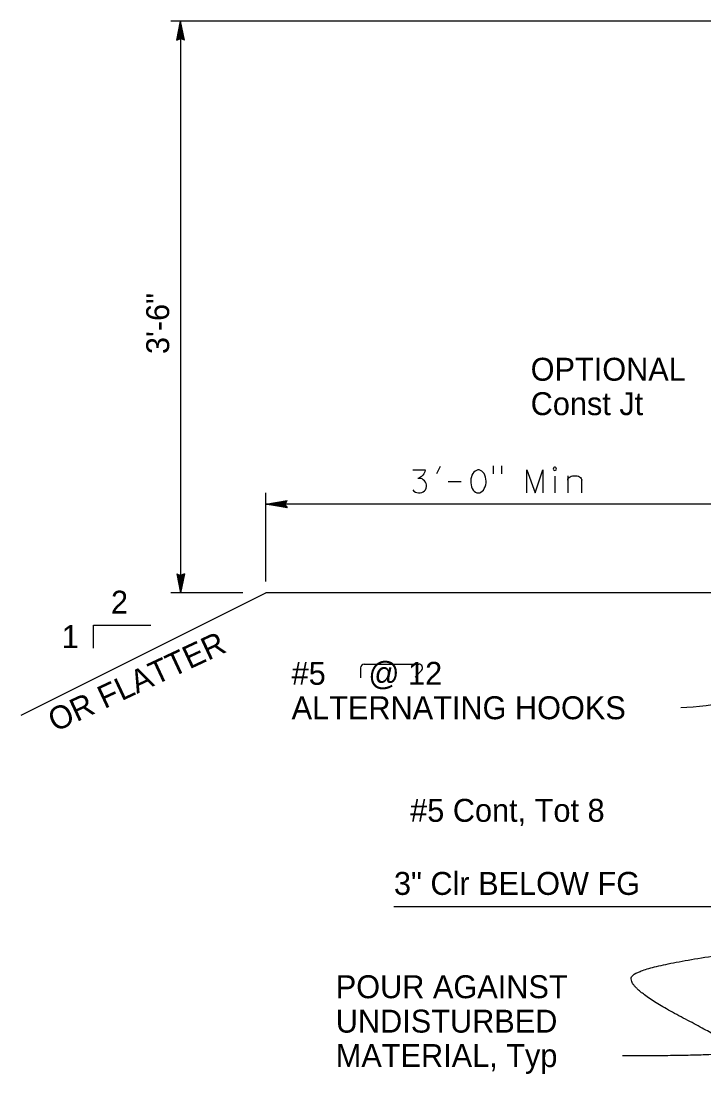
# Model space of a CAD drawing. Extents: x 0 to 2.83, y 0 to 1.83.
# Drawn here: x 2.07 to 2.418, y 0.572 to 1.109 of the extents above; entities that cross this region are included whole.
import ezdxf

# ---------------------------------------------------------------- set-up
doc = ezdxf.new("R2010")
doc.units = 0
for name, color, linetype in [('str_Dimensions-A', 7, 'Continuous'), ('str_Grades-A', 7, 'Continuous'), ('str_Text-A', 7, 'Continuous')]:
    doc.layers.add(name, color=color, linetype=linetype)

msp = doc.modelspace()

# ---------------------------------------------------------------- linework, layer by layer
at = {"layer": 'str_Dimensions-A'}
for p, q in [((2.43465, 1.10862), (2.14642, 1.10862)), ((2.14958, 1.09882), (2.15148, 1.10862)), ((2.14996, 1.09901), (2.15148, 1.10687)), ((2.15148, 1.10862), (2.15148, 0.81695)), ((2.15339, 1.09882), (2.15148, 1.10862)), ((2.15301, 1.09901), (2.15148, 1.10687)), ((2.15033, 1.09921), (2.15148, 1.10512)), ((2.15071, 1.0994), (2.15148, 1.10337)), ((2.15109, 1.09959), (2.15148, 1.10162)), ((2.15263, 1.09921), (2.15148, 1.10512)), ((2.15225, 1.0994), (2.15148, 1.10337)), ((2.15188, 1.09959), (2.15148, 1.10162)), ((2.14958, 1.09882), (2.15148, 1.0998)), ((2.15339, 1.09882), (2.15148, 1.0998)), ((2.28204, 0.87779), (2.28397, 0.88166)), ((2.31102, 0.8777), (2.31102, 0.88175)), ((2.31526, 0.8777), (2.31526, 0.88175)), ((2.26986, 0.87963), (2.27621, 0.87963)), ((2.34228, 0.87647), (2.34228, 0.868)), ((2.34885, 0.87662), (2.34885, 0.86805)), ((2.27372, 0.8753), (2.27234, 0.8753)), ((2.2878, 0.87383), (2.29449, 0.87383)), ((2.356, 0.86805), (2.356, 0.87441)), ((2.19487, 0.8228), (2.19487, 0.86803)), ((2.19487, 0.86218), (2.20586, 0.86401)), ((2.19487, 0.86218), (2.20558, 0.86355)), ((2.2053, 0.86309), (2.19487, 0.86218)), ((2.20502, 0.86263), (2.19487, 0.86218)), ((2.44487, 0.86218), (2.19487, 0.86218)), ((2.20473, 0.86218), (2.19487, 0.86218)), ((2.20586, 0.86034), (2.19487, 0.86218)), ((2.19487, 0.86218), (2.2053, 0.86126)), ((2.20558, 0.8608), (2.19487, 0.86218)), ((2.19487, 0.86218), (2.20502, 0.86172)), ((2.20473, 0.86218), (2.2053, 0.86309)), ((2.2053, 0.86126), (2.20473, 0.86218)), ((2.2053, 0.86309), (2.20586, 0.86401)), ((2.2053, 0.86126), (2.20586, 0.86034)), ((2.14958, 0.82675), (2.15148, 0.82577)), ((2.14958, 0.82675), (2.15148, 0.81695)), ((2.14996, 0.82655), (2.15148, 0.8187)), ((2.15034, 0.82636), (2.15148, 0.82045)), ((2.15071, 0.82616), (2.15148, 0.82219)), ((2.15109, 0.82597), (2.15148, 0.82394)), ((2.15339, 0.82675), (2.15148, 0.82577)), ((2.15339, 0.82675), (2.15148, 0.81695)), ((2.15301, 0.82655), (2.15148, 0.8187)), ((2.15263, 0.82636), (2.15148, 0.82045)), ((2.15225, 0.82616), (2.15148, 0.82219)), ((2.15188, 0.82597), (2.15148, 0.82394)), ((2.18313, 0.81695), (2.14642, 0.81695)), ((2.10699, 0.78881), (2.10699, 0.80051)), ((2.10699, 0.80051), (2.13624, 0.80051)), ((2.26024, 0.65706), (2.44661, 0.65706))]:
    msp.add_line(p, q, dxfattribs=at)
for points in [[(2.34228, 0.87938), (2.34265, 0.87947), (2.34293, 0.87975), (2.34311, 0.88011), (2.34302, 0.88048), (2.34284, 0.88085), (2.34247, 0.88104), (2.3421, 0.88104), (2.34173, 0.88085), (2.34155, 0.88048), (2.34145, 0.88011), (2.34164, 0.87975), (2.34191, 0.87947), (2.34228, 0.87938)], [(2.27621, 0.87963), (2.27594, 0.87862), (2.27547, 0.8777), (2.27492, 0.87696), (2.27418, 0.87622), (2.27326, 0.87567), (2.27234, 0.8753)], [(2.30324, 0.86793), (2.30398, 0.86803), (2.30462, 0.8683), (2.30527, 0.86876), (2.30582, 0.86932), (2.30628, 0.87014), (2.30674, 0.87097), (2.30702, 0.87199), (2.3072, 0.873), (2.3072, 0.87401), (2.30711, 0.87503), (2.30693, 0.87604), (2.30656, 0.87696), (2.30619, 0.87779), (2.30564, 0.87853), (2.30499, 0.87908), (2.30435, 0.87945), (2.3037, 0.87963), (2.30297, 0.87963), (2.30232, 0.87945), (2.30168, 0.87908), (2.30103, 0.87853), (2.30048, 0.87788), (2.30002, 0.87705), (2.29974, 0.87613), (2.29947, 0.87512), (2.29937, 0.87411), (2.29937, 0.873), (2.29956, 0.87199), (2.29983, 0.87106), (2.3002, 0.87014), (2.30066, 0.86941), (2.30122, 0.86876), (2.30186, 0.8683), (2.30251, 0.86803), (2.30324, 0.86793)], [(2.32804, 0.86802), (2.32804, 0.87972), (2.33218, 0.86802), (2.33622, 0.87972), (2.33622, 0.86802)], [(2.34885, 0.8745), (2.34894, 0.87496), (2.34918, 0.87542), (2.34952, 0.87579), (2.35001, 0.87616), (2.35068, 0.87644), (2.35134, 0.87662), (2.35209, 0.87671), (2.35284, 0.87671), (2.35359, 0.87662), (2.35426, 0.87644), (2.35484, 0.87607), (2.35533, 0.87579), (2.35567, 0.87533), (2.35592, 0.87487), (2.356, 0.87441)], [(2.26986, 0.8695), (2.27041, 0.86885), (2.27115, 0.86839), (2.27188, 0.86812), (2.27271, 0.86793), (2.27354, 0.86793), (2.27437, 0.86812), (2.27511, 0.86849), (2.27575, 0.86895), (2.2763, 0.86959), (2.27667, 0.87033), (2.27686, 0.87116), (2.27686, 0.87199), (2.27667, 0.87272), (2.2763, 0.87346), (2.27584, 0.87411), (2.2752, 0.87466), (2.27455, 0.87512), (2.27372, 0.8753)]]:
    msp.add_lwpolyline(points, dxfattribs=at)
for points, degree in [([(2.51544, 0.7519), (2.49652, 0.75852), (2.45976, 0.77158), (2.42337, 0.75836), (2.40646, 0.75836)], 3), ([(2.37683, 0.58096), (2.43158, 0.58096), (2.43696, 0.58493), (2.37874, 0.61521), (2.38413, 0.62702), (2.44638, 0.63493)], 2)]:
    msp.add_open_spline(points, degree=degree, dxfattribs=at)
at = {"layer": 'str_Grades-A'}
for p in [(2.07011, 0.75457), (2.44661, 0.81695)]:
    msp.add_line(p, (2.19487, 0.81695), dxfattribs=at)
at = {"layer": 'str_Text-A'}
for p, q in [((2.24323, 0.77873), (2.24323, 0.77363)), ((2.24513, 0.78063), (2.27294, 0.78063)), ((2.27429, 0.77739), (2.27103, 0.77389))]:
    msp.add_line(p, q, dxfattribs=at)
for centre, start, end in [((2.24513, 0.77873), 90, 180), ((2.27294, 0.77873), 315, 90)]:
    msp.add_arc(centre, 0.0019, start, end, dxfattribs=at)

# ---------------------------------------------------------------- texts
at = {"layer": 'str_Dimensions-A'}
msp.add_text('3\'-6"', height=0.0117, rotation=90, dxfattribs=at).set_placement((2.14563, 0.93876))
for s, p in [('2', (2.11594, 0.80636)), ('1', (2.09086, 0.78882)), ('3" Clr BELOW FG', (2.26024, 0.66291))]:
    msp.add_text(s, height=0.0117, dxfattribs=at).set_placement(p)
at = {"layer": 'str_Text-A'}
for s, p in [('OPTIONAL', (2.32995, 0.92516)), ('Const Jt', (2.32995, 0.90761)), ('#5     @ 12', (2.20806, 0.77006)), ('ALTERNATING HOOKS', (2.20806, 0.75251)), ('#5 Cont, Tot 8', (2.26851, 0.70018)), ('POUR AGAINST', (2.23057, 0.61021)), ('UNDISTURBED ', (2.23057, 0.59266)), ('MATERIAL, Typ', (2.23057, 0.57511))]:
    msp.add_text(s, height=0.0117, dxfattribs=at).set_placement(p)
msp.add_text('OR FLATTER', height=0.0117, rotation=25.0388, dxfattribs=at).set_placement((2.08742, 0.74585))

doc.saveas('drawing.dxf')
